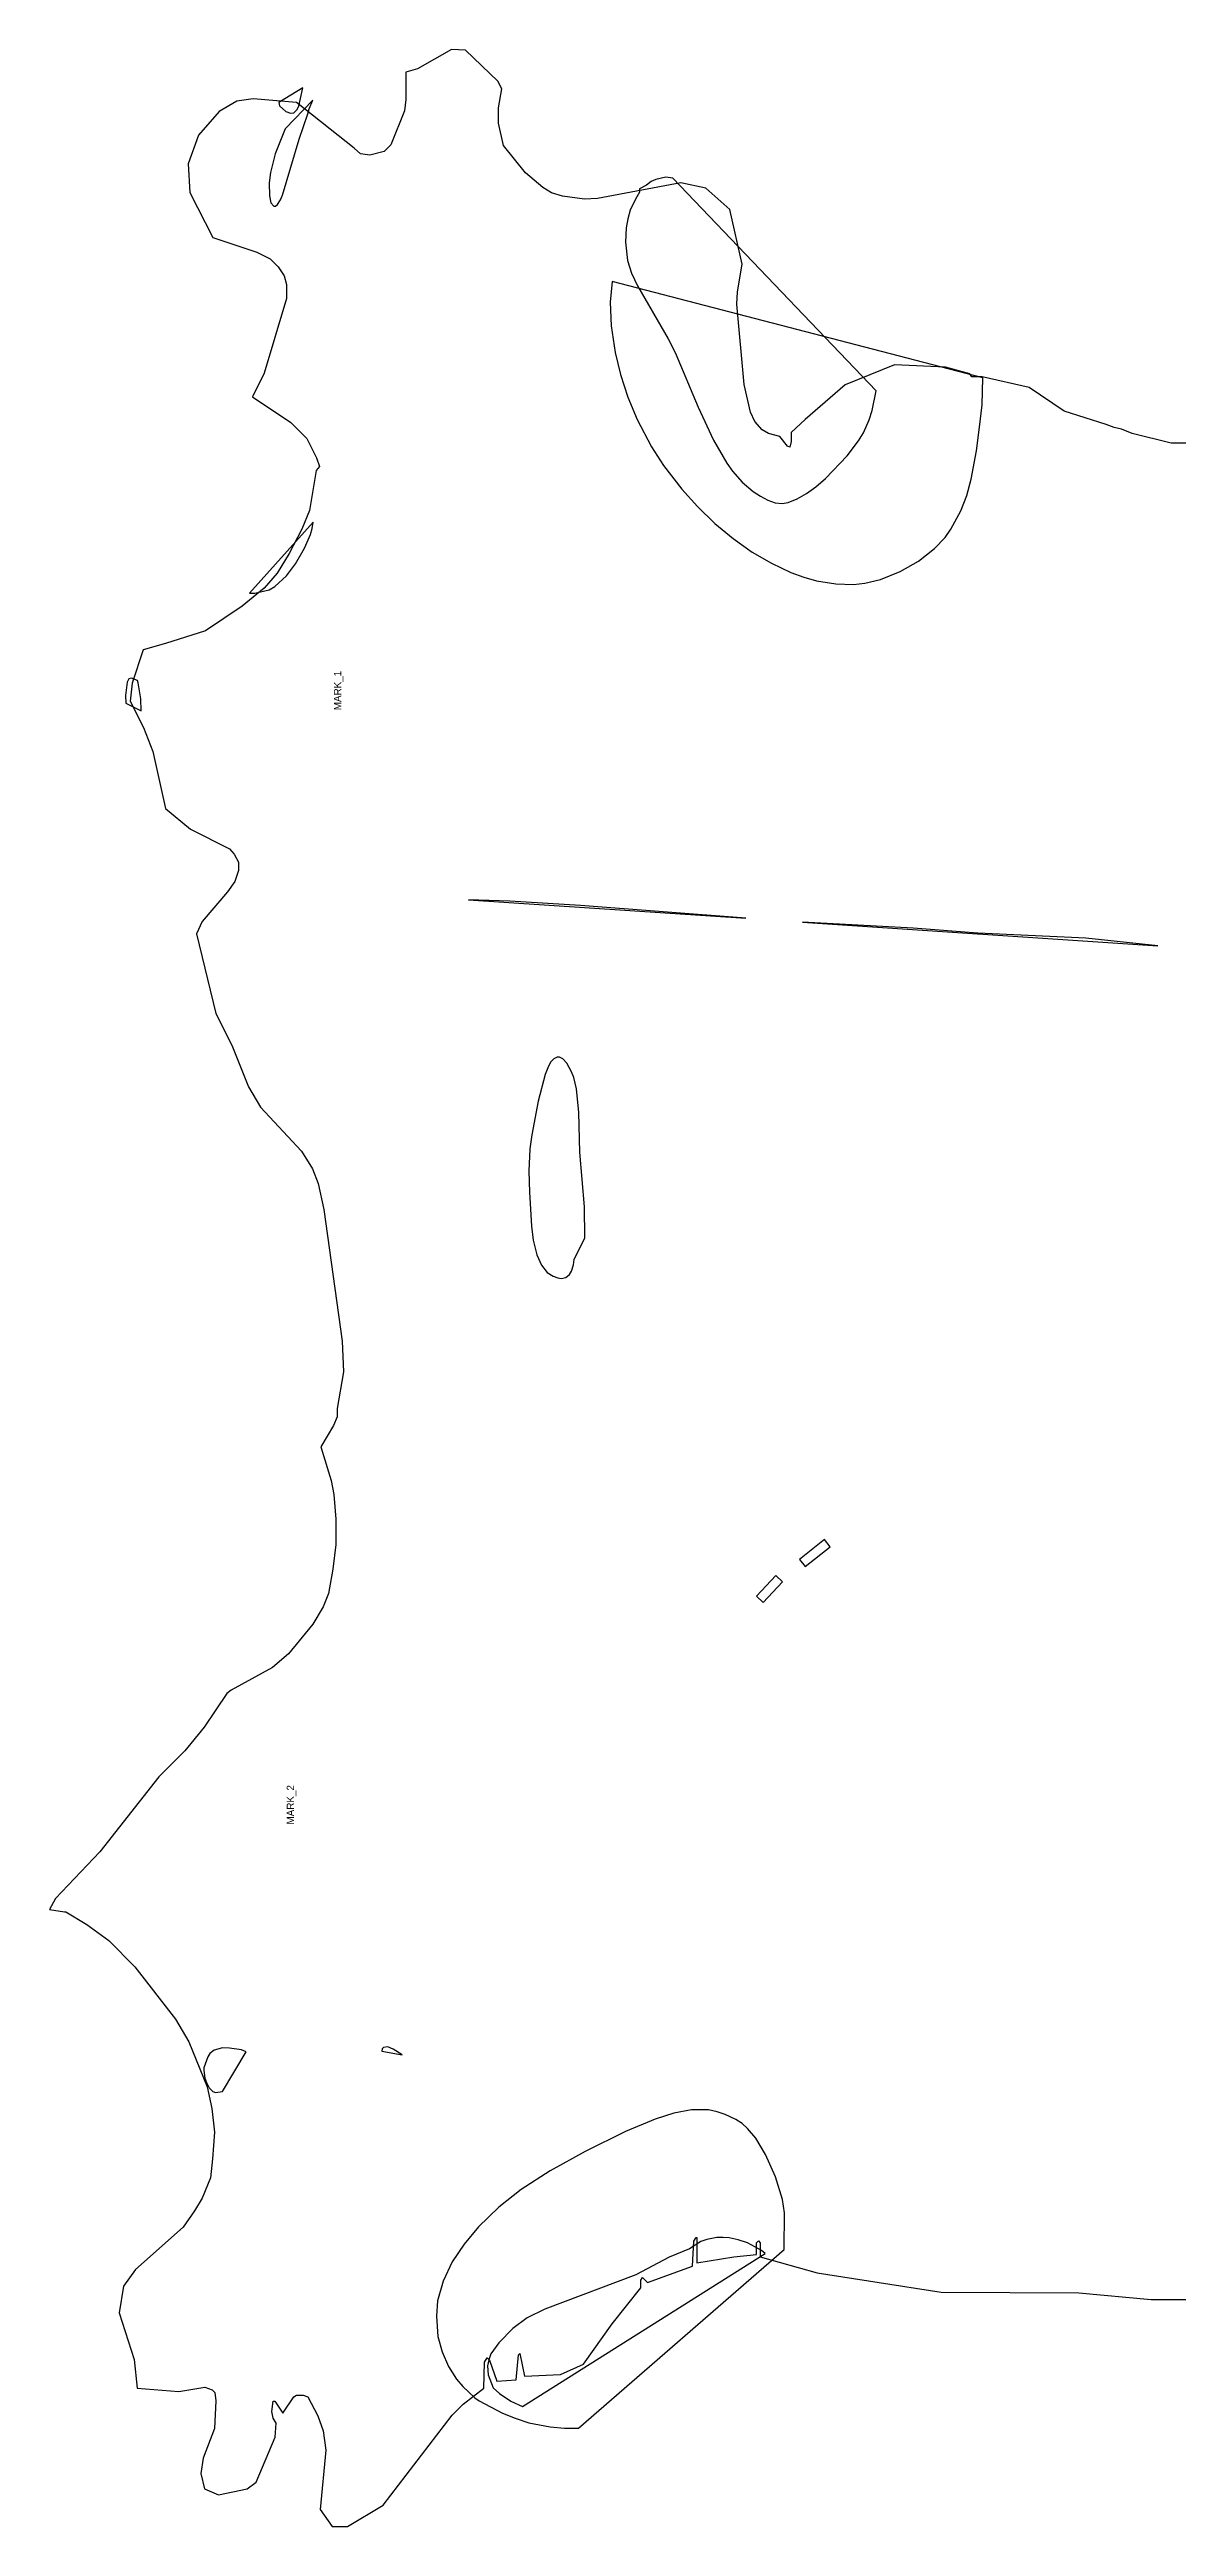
# Model space of a CAD drawing. Extents: x -3578 to -796, y 323 to 3080.
# Drawn here: x -3578 to -2354, y 391 to 3080 of the extents above; entities that cross this region are included whole.
import ezdxf
from ezdxf.enums import TextEntityAlignment as Align

# ---------------------------------------------------------------- set-up
doc = ezdxf.new("R2010")
doc.units = 0

msp = doc.modelspace()

# ---------------------------------------------------------------- linework, layer by layer
at = {"layer": '1', "color": 7}
msp.add_lwpolyline([(-2343.2, 2652.8), (-2360.7, 2652.8), (-2402.8, 2663.1), (-2414.4, 2668), (-2422.4, 2669.6), (-2431, 2673), (-2476.6, 2687.3), (-2514.7, 2713.3), (-2565.7, 2724.8), (-2576.8, 2724.8), (-2579.2, 2728), (-2605.6, 2735.2), (-2660.8, 2737.6), (-2714.4, 2716), (-2757.6, 2678.4), (-2772.8, 2664.4), (-2772.8, 2654.4), (-2774.5, 2648.4), (-2776.8, 2649.6), (-2785.2, 2660.1), (-2797.6, 2663.2), (-2804.4, 2667.3), (-2812.2, 2676.3), (-2817.1, 2686.3), (-2824.1, 2716.5), (-2832, 2803.5), (-2831.2, 2816.8), (-2826.2, 2847), (-2839.4, 2906.5), (-2865.7, 2929.6), (-2892.8, 2935.2), (-2983.2, 2918.4), (-2997.1, 2917.5), (-3021, 2920.9), (-3033, 2924.6), (-3042.4, 2930.4), (-3061.1, 2946), (-3085, 2975.9), (-3090.4, 3000), (-3090.4, 3016.8), (-3087, 3037.2), (-3091.2, 3045.6), (-3126.4, 3079.2), (-3141.6, 3080), (-3178.4, 3059.2), (-3191.2, 3055.5), (-3191.2, 3025.6), (-3192.4, 3013.6), (-3207.5, 2976.5), (-3214.7, 2969.3), (-3230.2, 2965.5), (-3240.3, 2966.9), (-3247.2, 2972.8), (-3309.6, 3022.4), (-3356.8, 3026.4), (-3374.4, 3024), (-3393.6, 3012.8), (-3416, 2987.2), (-3427.2, 2956), (-3425.6, 2924.8), (-3400.5, 2875.9), (-3352.8, 2860), (-3338.4, 2852.8), (-3329.6, 2844), (-3323.2, 2834.4), (-3320.8, 2824.8), (-3320.8, 2809.7), (-3344.9, 2728.6), (-3357.7, 2703), (-3316, 2675.2), (-3298.4, 2657.6), (-3288, 2636.8), (-3284.8, 2627.3), (-3288.4, 2623), (-3295.7, 2579.6), (-3304, 2559.2), (-3317.6, 2532.8), (-3330.8, 2511.6), (-3345, 2495.4), (-3368.7, 2475.8), (-3408.4, 2449), (-3452, 2435.2), (-3476.1, 2428.5), (-3488, 2392), (-3490.4, 2372.8), (-3476, 2344), (-3465.6, 2318), (-3451.8, 2256), (-3424.9, 2233.7), (-3382.4, 2212.4), (-3377.6, 2206.4), (-3372.8, 2198), (-3372.8, 2188.8), (-3376.8, 2176.8), (-3384.8, 2165.6), (-3412, 2133.6), (-3418.4, 2120), (-3397.2, 2033.6), (-3380, 1999.2), (-3361.9, 1953.9), (-3348.9, 1932), (-3304.4, 1884.1), (-3292.3, 1865), (-3286.3, 1848.9), (-3280, 1820.8), (-3260.2, 1677.9), (-3258.9, 1644.7), (-3265.6, 1604.8), (-3265.6, 1595.7), (-3269.6, 1586.4), (-3283.5, 1563.2), (-3272.3, 1526.5), (-3269.3, 1511.5), (-3267.2, 1484.8), (-3267.2, 1457.2), (-3270.4, 1430.4), (-3275, 1404.1), (-3280.8, 1389.6), (-3292.1, 1370.8), (-3318.4, 1338.4), (-3335.7, 1323.6), (-3380.5, 1299.1), (-3385.5, 1295.3), (-3409.9, 1258.7), (-3430.8, 1233.2), (-3459.2, 1204.8), (-3523.1, 1123.7), (-3571.2, 1072.8), (-3577.8, 1061.1), (-3561.6, 1058.4), (-3560, 1058.4), (-3537.4, 1044.6), (-3513.6, 1027.2), (-3485.2, 998.8), (-3441.1, 941.9), (-3426.8, 917.2), (-3406.8, 868.5), (-3401.6, 844.8), (-3398.9, 819.4), (-3400.8, 790.4), (-3403.1, 769.7), (-3412.3, 747.6), (-3420.4, 733.7), (-3432.8, 716), (-3484.4, 670.1), (-3497.6, 652), (-3502.4, 623.2), (-3486.1, 572.6), (-3482.6, 541.4), (-3437.3, 537.6), (-3409.3, 542.3), (-3401.2, 539.6), (-3398.4, 536.8), (-3397.2, 527.4), (-3398.9, 497.6), (-3411, 465.3), (-3413.6, 448.8), (-3409.6, 432), (-3394.4, 425.6), (-3363.2, 432), (-3353.6, 439.2), (-3332.8, 488), (-3332, 503.2), (-3335.2, 508.8), (-3336.4, 516), (-3335, 527.2), (-3333.3, 527.2), (-3324.7, 514.2), (-3312.8, 532), (-3309.6, 533.6), (-3302.4, 533.6), (-3297.6, 532), (-3286.8, 511.4), (-3280.8, 494.9), (-3277.8, 473.9), (-3284, 409.6), (-3271.2, 391.2), (-3254.4, 391.2), (-3215.7, 414.2), (-3140.8, 512), (-3128.8, 524), (-3106.4, 541.3), (-3105.6, 569.6), (-3102.9, 574.1), (-3100.4, 571.6), (-3092.4, 549), (-3071.2, 550.4), (-3068.8, 577.6), (-3067.3, 579.1), (-3062.4, 554.5), (-3023.2, 556), (-2998.4, 567.2), (-2967.2, 611.2), (-2936, 650.2), (-2936, 658.4), (-2934.1, 661.3), (-2928.7, 655.9), (-2880, 673.6), (-2878.4, 700.8), (-2876, 704.8), (-2875.2, 704.8), (-2875.2, 677.3), (-2835.2, 684), (-2810.4, 686.5), (-2810.4, 699.2), (-2808.4, 701.2), (-2806.4, 699.2), (-2806.4, 684), (-2744.8, 666.4), (-2610.2, 645.6), (-2460.8, 644.7), (-2382.4, 637.6), (-2344, 637.6)], dxfattribs=at)
at = {"layer": '51', "color": 7}
for points in [[(-2969.2, 2805.9), (-2968.3, 2780.1), (-2963.9, 2751.3), (-2958.2, 2727.4), (-2950.3, 2702.6), (-2940.1, 2678.4), (-2924.4, 2648.8), (-2911.4, 2628.6), (-2891.6, 2602.7), (-2874.7, 2583.9), (-2855.9, 2565.6), (-2836, 2549.2), (-2815.2, 2534.5), (-2794.1, 2522.3), (-2773.3, 2512.4), (-2759.3, 2507.3), (-2745.4, 2503.4), (-2724.6, 2499.9), (-2705.1, 2499.4), (-2693, 2500.7), (-2676, 2504.7), (-2654.8, 2513.3), (-2634.9, 2524.5), (-2617.2, 2538.3), (-2605.9, 2550.4), (-2599.5, 2559.4), (-2588.7, 2579.3), (-2582.3, 2595.9), (-2577.4, 2613.5), (-2571.8, 2644.5), (-2568.6, 2669.9), (-2565.8, 2694.4), (-2565, 2723.7), (-2967.3, 2828.3)], [(-3217.3, 907.2), (-3195.2, 903.3), (-3204.8, 909.5), (-3210.8, 911.7), (-3215.5, 911), (-3216.8, 909.6)], [(-3158, 619.5), (-3156.4, 597.5), (-3151.8, 580.9), (-3144.7, 565), (-3136, 551.2), (-3129.1, 543.1), (-3116.3, 530.8), (-3111.5, 527.5), (-3086.1, 514.3), (-3072.5, 508.6), (-3057.5, 503.8), (-3034.4, 499.2), (-3019.1, 497.9), (-3003.6, 497.8), (-2780.5, 691.9), (-2780.1, 731.7), (-2782.4, 746), (-2789.8, 770.8), (-2800.8, 795.1), (-2811.4, 812.8), (-2820.2, 823.2), (-2826.2, 828.6), (-2832.8, 832.9), (-2844.7, 838.4), (-2853.4, 841.4), (-2862.6, 843.3), (-2881, 843.5), (-2900.3, 840), (-2920.7, 833.5), (-2952.8, 820.1), (-2996.5, 798.4), (-3034.5, 777.4), (-3066, 757.1), (-3090.3, 737.8), (-3112.4, 716.3), (-3127.8, 697.8), (-3140.8, 678.4), (-3150.6, 657.4), (-3156.8, 636.2)]]:
    msp.add_lwpolyline(points, close=True, dxfattribs=at)
at = {"layer": '52', "color": 7}
for points in [[(-3339.3, 2935.4), (-3339.1, 2921.3), (-3337.5, 2913.6), (-3334.5, 2909.9), (-3332.6, 2910.1), (-3330.4, 2911.8), (-3327.2, 2916.7), (-3325, 2921.8), (-3307, 2982.7), (-3297.3, 3010.3), (-3296.2, 3015.5), (-3292.2, 3025), (-3322.1, 2993.9), (-3332.9, 2966.9), (-3338, 2946.6)], [(-2952.9, 2870.9), (-2950.4, 2851.1), (-2946.1, 2837.1), (-2939.8, 2823.4), (-2906.4, 2765.9), (-2898.8, 2751.1), (-2873.8, 2691.9), (-2857.2, 2655.9), (-2842.9, 2631), (-2836.5, 2622.3), (-2826, 2610.5), (-2814.3, 2600.4), (-2806.2, 2595), (-2798.1, 2590.7), (-2790.2, 2588), (-2782.8, 2587.2), (-2776.2, 2588.3), (-2766.5, 2592.2), (-2756.4, 2597.9), (-2746.1, 2605.2), (-2735.8, 2614.2), (-2712.2, 2639.1), (-2699.7, 2655.1), (-2694.6, 2663.8), (-2688.3, 2678.1), (-2685, 2688.1), (-2680.8, 2709.5), (-2901.2, 2940.3), (-2909.1, 2941.3), (-2919.9, 2939), (-2925, 2936.6), (-2930, 2932.8), (-2937.5, 2928.7), (-2937.6, 2925.2), (-2942, 2917.7), (-2947.5, 2905.5), (-2950.3, 2896.4), (-2952.1, 2886.6)], [(-3123.2, 2157.1), (-2822.3, 2137), (-3001.5, 2150.7), (-3078.3, 2155.7)], [(-2760.6, 2132.9), (-2375, 2107.1), (-2453.1, 2115.4), (-2570.3, 2120.9), (-2640.7, 2126.2)], [(-3057.6, 1862.5), (-3057, 1839.5), (-3054.7, 1802.7), (-3053.1, 1787.4), (-3049.1, 1771.7), (-3043.8, 1760.3), (-3037.6, 1752.5), (-3031.4, 1748.5), (-3026, 1746.6), (-3022.4, 1746), (-3017.3, 1746.9), (-3013.4, 1750.2), (-3011.5, 1753.7), (-3009, 1760.7), (-3008.3, 1766.6), (-2996.8, 1789.9), (-2997.3, 1823.6), (-3002.2, 1883.2), (-3003.3, 1926.1), (-3005.8, 1951.7), (-3008.7, 1964), (-3011.2, 1970.3), (-3016.3, 1979.6), (-3020.7, 1984.5), (-3024.3, 1986.1), (-3026.8, 1986.1), (-3030.6, 1984.3), (-3033.6, 1981.1), (-3036.4, 1976.3), (-3039.9, 1967.3), (-3047.6, 1938.5), (-3054.5, 1901.9), (-3056.5, 1886.8)], [(-2763.8, 1440.9), (-2757.6, 1433.1), (-2730.6, 1454.7), (-2736.8, 1462.5)], [(-2810.5, 1401.2), (-2803.2, 1394.3), (-2782.2, 1416.5), (-2789.5, 1423.4)], [(-3410.5, 886.1), (-3409.2, 878), (-3407.4, 873.2), (-3404.4, 867.3), (-3400.6, 863.3), (-3397.6, 862.2), (-3390.2, 863.4), (-3364.5, 906.4), (-3369.3, 908.5), (-3382.4, 910.4), (-3390, 910.7), (-3399, 908.1), (-3403.7, 904.5), (-3406, 901.1), (-3410.2, 889.1)], [(-3102.4, 565.5), (-3101.7, 555.8), (-3096.3, 541.6), (-3089.3, 535.4), (-3077, 527.1), (-3064.6, 521.3), (-2801.2, 687.5), (-2805.2, 690.9), (-2812.3, 694.9), (-2820.4, 699), (-2830.4, 702.5), (-2840.1, 704.5), (-2846.9, 704.9), (-2853.7, 704.7), (-2864.6, 702.8), (-2870.9, 700.5), (-2883.4, 692.7), (-2905.2, 683.6), (-2941.4, 664.5), (-3040.3, 627.1), (-3059.4, 617.7), (-3074.9, 606.2), (-3090.2, 590.7), (-3098.7, 578.5), (-3101.2, 572.1)]]:
    msp.add_lwpolyline(points, close=True, dxfattribs=at)
at = {"layer": '53', "color": 7}
for points in [[(-3329.1, 3022.4), (-3328.4, 3019), (-3321.4, 3012.8), (-3316.3, 3010.8), (-3312.7, 3011.4), (-3309.3, 3014.6), (-3307.1, 3018.4), (-3302.8, 3038.6)], [(-3360.7, 2489.7), (-3355.1, 2489.8), (-3339.4, 2493.6), (-3333.3, 2497.2), (-3320.6, 2508.7), (-3310.8, 2521.6), (-3301.1, 2538.6), (-3294.7, 2553.4), (-3292.7, 2560), (-3291.6, 2566.8)], [(-3495.3, 2378.9), (-3495, 2370.3), (-3478.3, 2362.2), (-3478.7, 2375.2), (-3481.5, 2392.6), (-3482.5, 2395), (-3489, 2397.7), (-3491.7, 2396.7), (-3493.6, 2393.1)]]:
    msp.add_lwpolyline(points, close=True, dxfattribs=at)

# ---------------------------------------------------------------- texts
at = {"layer": '72', "color": 3}
for s, p in [('MARK_1', (-3258.8, 2362.8)), ('MARK_2', (-3310, 1153.2))]:
    msp.add_text(s, height=8, rotation=90, dxfattribs=at).set_placement(p, align=Align.BOTTOM_LEFT)

doc.saveas('drawing.dxf')
